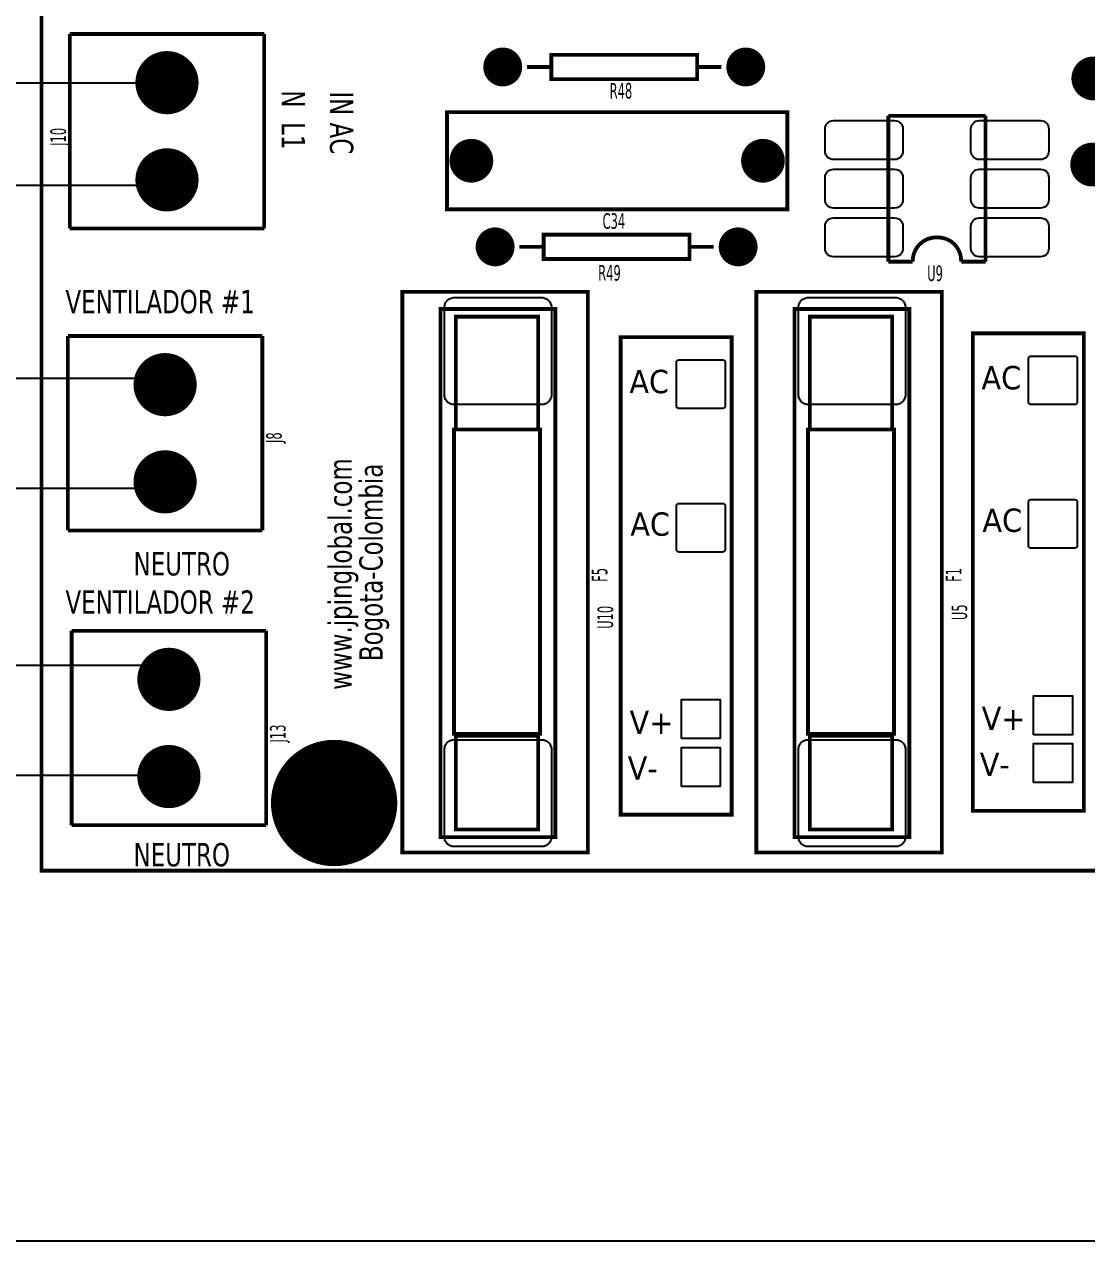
# Model space of a CAD drawing. Header units: millimetres. Extents: x 123.5 to 144.3, y 105.4 to 121.6.
# Drawn here: x 127.987 to 131.265, y 105.405 to 109.159 of the extents above; entities that cross this region are included whole.
import ezdxf

# ---------------------------------------------------------------- set-up
doc = ezdxf.new("R2010")
doc.units = ezdxf.units.MM
doc.layers.add('DESC', color=250, linetype='Continuous')
doc.layers.add('WIRES', color=7, linetype='Continuous')
doc.styles.get("Standard").update_dxf_attribs({"font": 'tahoma.ttf'})

# ---------------------------------------------------------------- blocks, each defined once
blk = doc.blocks.new('EPAD')
at = {"const_width": 0.5}
blk.add_lwpolyline([(-0.25, 0, 1), (0.25, 0, 1)], format="xyb", close=True, dxfattribs=at)
blk = doc.blocks.new('psocboardV2')
at = {"const_width": 0.00787}
for points in [[(113.3921, 109.2416), (120.0378, 109.2416), (120.0378, 112.3558), (113.3921, 112.3558), (113.3921, 109.2416)], [(113.3921, 109.2416), (120.0378, 109.2416), (120.0378, 112.3558), (113.3921, 112.3558), (113.3921, 109.2416)], [(113.3921, 109.2416), (120.0378, 109.2416), (120.0378, 112.3558), (113.3921, 112.3558), (113.3921, 109.2416)], [(113.4501, 110.9629), (113.8501, 110.9629)], [(113.4501, 110.5629), (113.4501, 110.9629)], [(113.4501, 110.9629), (113.8501, 110.9629)], [(113.4501, 110.5629), (113.4501, 110.9629)], [(113.4501, 110.9629), (113.8501, 110.9629)], [(113.4501, 110.5629), (113.4501, 110.9629)], [(113.8501, 110.5629), (113.8501, 110.9629)], [(113.8501, 110.5629), (113.8501, 110.9629)], [(113.8501, 110.5629), (113.8501, 110.9629)], [(114.4409, 110.8702), (114.7409, 110.8702), (114.7409, 110.9202), (114.4409, 110.9202), (114.4409, 110.8702)], [(114.4409, 110.8702), (114.7409, 110.8702), (114.7409, 110.9202), (114.4409, 110.9202), (114.4409, 110.8702)], [(114.4409, 110.8702), (114.7409, 110.8702), (114.7409, 110.9202), (114.4409, 110.9202), (114.4409, 110.8702)], [(114.4409, 110.8952), (114.3909, 110.8952)], [(114.4409, 110.8952), (114.3909, 110.8952)], [(114.4409, 110.8952), (114.3909, 110.8952)], [(114.7909, 110.8952), (114.7409, 110.8952)], [(114.7909, 110.8952), (114.7409, 110.8952)], [(114.7909, 110.8952), (114.7409, 110.8952)], [(114.2263, 110.6023), (114.9263, 110.6023), (114.9263, 110.8023), (114.2263, 110.8023), (114.2263, 110.6023)], [(114.2263, 110.6023), (114.9263, 110.6023), (114.9263, 110.8023), (114.2263, 110.8023), (114.2263, 110.6023)], [(114.2263, 110.6023), (114.9263, 110.6023), (114.9263, 110.8023), (114.2263, 110.8023), (114.2263, 110.6023)], [(115.3342, 110.7948), (115.1342, 110.7948)], [(115.1342, 110.4948), (115.1342, 110.7948)], [(115.3342, 110.7948), (115.1342, 110.7948)], [(115.1342, 110.4948), (115.1342, 110.7948)], [(115.3342, 110.7948), (115.1342, 110.7948)], [(115.1342, 110.4948), (115.1342, 110.7948)], [(115.3342, 110.4948), (115.3342, 110.7948)], [(115.3342, 110.4948), (115.3342, 110.7948)], [(115.3342, 110.4948), (115.3342, 110.7948)], [(113.4501, 110.5629), (113.8501, 110.5629)], [(113.4501, 110.5629), (113.8501, 110.5629)], [(113.4501, 110.5629), (113.8501, 110.5629)], [(114.4252, 110.5001), (114.7252, 110.5001), (114.7252, 110.5501), (114.4252, 110.5501), (114.4252, 110.5001)], [(114.4252, 110.5001), (114.7252, 110.5001), (114.7252, 110.5501), (114.4252, 110.5501), (114.4252, 110.5001)], [(114.4252, 110.5001), (114.7252, 110.5001), (114.7252, 110.5501), (114.4252, 110.5501), (114.4252, 110.5001)], [(115.2342, 110.5448), (115.224, 110.5438), (115.2146, 110.5411), (115.2061, 110.5366), (115.1987, 110.5307), (115.1926, 110.5233), (115.1881, 110.5148), (115.1852, 110.5053), (115.1842, 110.4948)], [(115.2342, 110.5448), (115.224, 110.5438), (115.2146, 110.5411), (115.2061, 110.5366), (115.1987, 110.5307), (115.1926, 110.5233), (115.1881, 110.5148), (115.1852, 110.5053), (115.1842, 110.4948)], [(115.2342, 110.5448), (115.224, 110.5438), (115.2146, 110.5411), (115.2061, 110.5366), (115.1987, 110.5307), (115.1926, 110.5233), (115.1881, 110.5148), (115.1852, 110.5053), (115.1842, 110.4948)], [(115.2342, 110.5448), (115.2447, 110.5438), (115.2543, 110.5411), (115.2628, 110.5366), (115.2701, 110.5307), (115.276, 110.5233), (115.2805, 110.5148), (115.2833, 110.5053), (115.2842, 110.4948)], [(115.2342, 110.5448), (115.2447, 110.5438), (115.2543, 110.5411), (115.2628, 110.5366), (115.2701, 110.5307), (115.276, 110.5233), (115.2805, 110.5148), (115.2833, 110.5053), (115.2842, 110.4948)], [(115.2342, 110.5448), (115.2447, 110.5438), (115.2543, 110.5411), (115.2628, 110.5366), (115.2701, 110.5307), (115.276, 110.5233), (115.2805, 110.5148), (115.2833, 110.5053), (115.2842, 110.4948)], [(114.3752, 110.5251), (114.4252, 110.5251)], [(114.3752, 110.5251), (114.4252, 110.5251)], [(114.3752, 110.5251), (114.4252, 110.5251)], [(114.7252, 110.5251), (114.7752, 110.5251)], [(114.7252, 110.5251), (114.7752, 110.5251)], [(114.7252, 110.5251), (114.7752, 110.5251)], [(115.1842, 110.4948), (115.1342, 110.4948)], [(115.1842, 110.4948), (115.1342, 110.4948)], [(115.1842, 110.4948), (115.1342, 110.4948)], [(115.3342, 110.4948), (115.2842, 110.4948)], [(115.3342, 110.4948), (115.2842, 110.4948)], [(115.3342, 110.4948), (115.2842, 110.4948)], [(114.1342, 109.2792), (114.5161, 109.2792), (114.5161, 110.4327), (114.1342, 110.4327), (114.1342, 109.2792)], [(114.1342, 109.2792), (114.5161, 109.2792), (114.5161, 110.4327), (114.1342, 110.4327), (114.1342, 109.2792)], [(114.1342, 109.2792), (114.5161, 109.2792), (114.5161, 110.4327), (114.1342, 110.4327), (114.1342, 109.2792)], [(114.8626, 109.2792), (115.2444, 109.2792), (115.2444, 110.4327), (114.8626, 110.4327), (114.8626, 109.2792)], [(114.8626, 109.2792), (115.2444, 109.2792), (115.2444, 110.4327), (114.8626, 110.4327), (114.8626, 109.2792)], [(114.8626, 109.2792), (115.2444, 109.2792), (115.2444, 110.4327), (114.8626, 110.4327), (114.8626, 109.2792)], [(114.213, 109.3107), (114.4492, 109.3107), (114.4492, 110.3973), (114.213, 110.3973), (114.213, 109.3107)], [(114.213, 109.3107), (114.4492, 109.3107), (114.4492, 110.3973), (114.213, 110.3973), (114.213, 109.3107)], [(114.213, 109.3107), (114.4492, 109.3107), (114.4492, 110.3973), (114.213, 110.3973), (114.213, 109.3107)], [(114.2444, 110.1493), (114.4137, 110.1493), (114.4137, 110.3815), (114.2444, 110.3815), (114.2444, 110.1493)], [(114.2444, 110.1493), (114.4137, 110.1493), (114.4137, 110.3815), (114.2444, 110.3815), (114.2444, 110.1493)], [(114.2444, 110.1493), (114.4137, 110.1493), (114.4137, 110.3815), (114.2444, 110.3815), (114.2444, 110.1493)], [(114.9413, 109.3107), (115.1775, 109.3107), (115.1775, 110.3973), (114.9413, 110.3973), (114.9413, 109.3107)], [(114.9413, 109.3107), (115.1775, 109.3107), (115.1775, 110.3973), (114.9413, 110.3973), (114.9413, 109.3107)], [(114.9413, 109.3107), (115.1775, 109.3107), (115.1775, 110.3973), (114.9413, 110.3973), (114.9413, 109.3107)], [(114.9728, 110.1493), (115.1421, 110.1493), (115.1421, 110.3815), (114.9728, 110.3815), (114.9728, 110.1493)], [(114.9728, 110.1493), (115.1421, 110.1493), (115.1421, 110.3815), (114.9728, 110.3815), (114.9728, 110.1493)], [(114.9728, 110.1493), (115.1421, 110.1493), (115.1421, 110.3815), (114.9728, 110.3815), (114.9728, 110.1493)], [(113.8462, 110.3416), (113.4462, 110.3416)], [(113.4462, 110.3416), (113.4462, 109.9416)], [(113.8462, 110.3416), (113.4462, 110.3416)], [(113.4462, 110.3416), (113.4462, 109.9416)], [(113.8462, 110.3416), (113.4462, 110.3416)], [(113.4462, 110.3416), (113.4462, 109.9416)], [(113.8462, 110.3416), (113.8462, 109.9416)], [(113.8462, 110.3416), (113.8462, 109.9416)], [(113.8462, 110.3416), (113.8462, 109.9416)], [(114.5836, 109.3568), (114.812, 109.3568), (114.812, 110.3394), (114.5836, 110.3394), (114.5836, 109.3568)], [(114.5836, 109.3568), (114.812, 109.3568), (114.812, 110.3394), (114.5836, 110.3394), (114.5836, 109.3568)], [(114.5836, 109.3568), (114.812, 109.3568), (114.812, 110.3394), (114.5836, 110.3394), (114.5836, 109.3568)], [(115.3081, 109.3647), (115.5364, 109.3647), (115.5364, 110.3472), (115.3081, 110.3472), (115.3081, 109.3647)], [(115.3081, 109.3647), (115.5364, 109.3647), (115.5364, 110.3472), (115.3081, 110.3472), (115.3081, 109.3647)], [(115.3081, 109.3647), (115.5364, 109.3647), (115.5364, 110.3472), (115.3081, 110.3472), (115.3081, 109.3647)], [(114.2405, 109.5233), (114.4177, 109.5233), (114.4177, 110.1493), (114.2405, 110.1493), (114.2405, 109.5233)], [(114.2405, 109.5233), (114.4177, 109.5233), (114.4177, 110.1493), (114.2405, 110.1493), (114.2405, 109.5233)], [(114.2405, 109.5233), (114.4177, 109.5233), (114.4177, 110.1493), (114.2405, 110.1493), (114.2405, 109.5233)], [(114.9689, 109.5233), (115.146, 109.5233), (115.146, 110.1493), (114.9689, 110.1493), (114.9689, 109.5233)], [(114.9689, 109.5233), (115.146, 109.5233), (115.146, 110.1493), (114.9689, 110.1493), (114.9689, 109.5233)], [(114.9689, 109.5233), (115.146, 109.5233), (115.146, 110.1493), (114.9689, 110.1493), (114.9689, 109.5233)], [(113.8462, 109.9416), (113.4462, 109.9416)], [(113.8462, 109.9416), (113.4462, 109.9416)], [(113.8462, 109.9416), (113.4462, 109.9416)], [(113.8541, 109.7353), (113.4541, 109.7353)], [(113.4541, 109.7353), (113.4541, 109.3353)], [(113.8541, 109.7353), (113.4541, 109.7353)], [(113.4541, 109.7353), (113.4541, 109.3353)], [(113.8541, 109.7353), (113.4541, 109.7353)], [(113.4541, 109.7353), (113.4541, 109.3353)], [(113.8541, 109.7353), (113.8541, 109.3353)], [(113.8541, 109.7353), (113.8541, 109.3353)], [(113.8541, 109.7353), (113.8541, 109.3353)], [(114.2444, 109.3264), (114.4137, 109.3264), (114.4137, 109.5193), (114.2444, 109.5193), (114.2444, 109.3264)], [(114.2444, 109.3264), (114.4137, 109.3264), (114.4137, 109.5193), (114.2444, 109.5193), (114.2444, 109.3264)], [(114.2444, 109.3264), (114.4137, 109.3264), (114.4137, 109.5193), (114.2444, 109.5193), (114.2444, 109.3264)], [(114.9728, 109.3264), (115.1421, 109.3264), (115.1421, 109.5193), (114.9728, 109.5193), (114.9728, 109.3264)], [(114.9728, 109.3264), (115.1421, 109.3264), (115.1421, 109.5193), (114.9728, 109.5193), (114.9728, 109.3264)], [(114.9728, 109.3264), (115.1421, 109.3264), (115.1421, 109.5193), (114.9728, 109.5193), (114.9728, 109.3264)], [(113.8541, 109.3353), (113.4541, 109.3353)], [(113.8541, 109.3353), (113.4541, 109.3353)], [(113.8541, 109.3353), (113.4541, 109.3353)]]:
    blk.add_lwpolyline(points, dxfattribs=at)
for points in [[(115.0042, 110.7218), (115.0042, 110.7678), (115.0046, 110.7713), (115.0055, 110.7745), (115.0071, 110.7774), (115.0091, 110.7799), (115.0116, 110.7819), (115.0145, 110.7835), (115.0177, 110.7844), (115.0212, 110.7848), (115.1472, 110.7848), (115.1507, 110.7844), (115.1539, 110.7835), (115.1568, 110.7819), (115.1593, 110.7799), (115.1614, 110.7774), (115.1629, 110.7745), (115.1639, 110.7713), (115.1642, 110.7678), (115.1642, 110.7218), (115.1639, 110.7183), (115.1629, 110.7151), (115.1614, 110.7122), (115.1593, 110.7097), (115.1568, 110.7076), (115.1539, 110.7061), (115.1507, 110.7051), (115.1472, 110.7048), (115.0212, 110.7048), (115.0177, 110.7051), (115.0145, 110.7061), (115.0116, 110.7076), (115.0091, 110.7097), (115.0071, 110.7122), (115.0055, 110.7151), (115.0046, 110.7183), (115.0042, 110.7218)], [(115.3042, 110.7218), (115.3042, 110.7678), (115.3046, 110.7713), (115.3055, 110.7745), (115.3071, 110.7774), (115.3091, 110.7799), (115.3116, 110.7819), (115.3145, 110.7835), (115.3177, 110.7844), (115.3212, 110.7848), (115.4472, 110.7848), (115.4507, 110.7844), (115.4539, 110.7835), (115.4568, 110.7819), (115.4593, 110.7799), (115.4614, 110.7774), (115.4629, 110.7745), (115.4639, 110.7713), (115.4642, 110.7678), (115.4642, 110.7218), (115.4639, 110.7183), (115.4629, 110.7151), (115.4614, 110.7122), (115.4593, 110.7097), (115.4568, 110.7076), (115.4539, 110.7061), (115.4507, 110.7051), (115.4472, 110.7048), (115.3212, 110.7048), (115.3177, 110.7051), (115.3145, 110.7061), (115.3116, 110.7076), (115.3091, 110.7097), (115.3071, 110.7122), (115.3055, 110.7151), (115.3046, 110.7183), (115.3042, 110.7218)], [(115.0042, 110.6218), (115.0042, 110.6678), (115.0046, 110.6713), (115.0055, 110.6745), (115.0071, 110.6774), (115.0091, 110.6799), (115.0116, 110.6819), (115.0145, 110.6835), (115.0177, 110.6844), (115.0212, 110.6848), (115.1472, 110.6848), (115.1507, 110.6844), (115.1539, 110.6835), (115.1568, 110.6819), (115.1593, 110.6799), (115.1614, 110.6774), (115.1629, 110.6745), (115.1639, 110.6713), (115.1642, 110.6678), (115.1642, 110.6218), (115.1639, 110.6183), (115.1629, 110.6151), (115.1614, 110.6122), (115.1593, 110.6097), (115.1568, 110.6076), (115.1539, 110.6061), (115.1507, 110.6051), (115.1472, 110.6048), (115.0212, 110.6048), (115.0177, 110.6051), (115.0145, 110.6061), (115.0116, 110.6076), (115.0091, 110.6097), (115.0071, 110.6122), (115.0055, 110.6151), (115.0046, 110.6183), (115.0042, 110.6218)], [(115.3042, 110.6218), (115.3042, 110.6678), (115.3046, 110.6713), (115.3055, 110.6745), (115.3071, 110.6774), (115.3091, 110.6799), (115.3116, 110.6819), (115.3145, 110.6835), (115.3177, 110.6844), (115.3212, 110.6848), (115.4472, 110.6848), (115.4507, 110.6844), (115.4539, 110.6835), (115.4568, 110.6819), (115.4593, 110.6799), (115.4614, 110.6774), (115.4629, 110.6745), (115.4639, 110.6713), (115.4642, 110.6678), (115.4642, 110.6218), (115.4639, 110.6183), (115.4629, 110.6151), (115.4614, 110.6122), (115.4593, 110.6097), (115.4568, 110.6076), (115.4539, 110.6061), (115.4507, 110.6051), (115.4472, 110.6048), (115.3212, 110.6048), (115.3177, 110.6051), (115.3145, 110.6061), (115.3116, 110.6076), (115.3091, 110.6097), (115.3071, 110.6122), (115.3055, 110.6151), (115.3046, 110.6183), (115.3042, 110.6218)], [(115.0042, 110.5218), (115.0042, 110.5678), (115.0046, 110.5713), (115.0055, 110.5745), (115.0071, 110.5774), (115.0091, 110.5799), (115.0116, 110.5819), (115.0145, 110.5835), (115.0177, 110.5844), (115.0212, 110.5848), (115.1472, 110.5848), (115.1507, 110.5844), (115.1539, 110.5835), (115.1568, 110.5819), (115.1593, 110.5799), (115.1614, 110.5774), (115.1629, 110.5745), (115.1639, 110.5713), (115.1642, 110.5678), (115.1642, 110.5218), (115.1639, 110.5183), (115.1629, 110.5151), (115.1614, 110.5122), (115.1593, 110.5097), (115.1568, 110.5076), (115.1539, 110.5061), (115.1507, 110.5051), (115.1472, 110.5048), (115.0212, 110.5048), (115.0177, 110.5051), (115.0145, 110.5061), (115.0116, 110.5076), (115.0091, 110.5097), (115.0071, 110.5122), (115.0055, 110.5151), (115.0046, 110.5183), (115.0042, 110.5218)], [(115.3042, 110.5218), (115.3042, 110.5678), (115.3046, 110.5713), (115.3055, 110.5745), (115.3071, 110.5774), (115.3091, 110.5799), (115.3116, 110.5819), (115.3145, 110.5835), (115.3177, 110.5844), (115.3212, 110.5848), (115.4472, 110.5848), (115.4507, 110.5844), (115.4539, 110.5835), (115.4568, 110.5819), (115.4593, 110.5799), (115.4614, 110.5774), (115.4629, 110.5745), (115.4639, 110.5713), (115.4642, 110.5678), (115.4642, 110.5218), (115.4639, 110.5183), (115.4629, 110.5151), (115.4614, 110.5122), (115.4593, 110.5097), (115.4568, 110.5076), (115.4539, 110.5061), (115.4507, 110.5051), (115.4472, 110.5048), (115.3212, 110.5048), (115.3177, 110.5051), (115.3145, 110.5061), (115.3116, 110.5076), (115.3091, 110.5097), (115.3071, 110.5122), (115.3055, 110.5151), (115.3046, 110.5183), (115.3042, 110.5218)], [(114.4411, 110.4007), (114.4411, 110.2207), (114.441, 110.2186), (114.4407, 110.2166), (114.4402, 110.2147), (114.4395, 110.2128), (114.4387, 110.2111), (114.4377, 110.2094), (114.4366, 110.2079), (114.4353, 110.2065), (114.4339, 110.2052), (114.4323, 110.204), (114.4307, 110.203), (114.4289, 110.2022), (114.4271, 110.2016), (114.4252, 110.2011), (114.4231, 110.2008), (114.4211, 110.2007), (114.2411, 110.2007), (114.239, 110.2008), (114.237, 110.2011), (114.235, 110.2016), (114.2332, 110.2022), (114.2314, 110.203), (114.2298, 110.204), (114.2283, 110.2052), (114.2268, 110.2065), (114.2256, 110.2079), (114.2244, 110.2094), (114.2234, 110.2111), (114.2226, 110.2128), (114.2219, 110.2147), (114.2215, 110.2166), (114.2212, 110.2186), (114.2211, 110.2207), (114.2211, 110.4007), (114.2212, 110.4028), (114.2215, 110.4048), (114.2219, 110.4067), (114.2226, 110.4085), (114.2234, 110.4103), (114.2244, 110.4119), (114.2256, 110.4135), (114.2268, 110.4149), (114.2283, 110.4162), (114.2298, 110.4173), (114.2314, 110.4183), (114.2332, 110.4191), (114.235, 110.4198), (114.237, 110.4203), (114.239, 110.4206), (114.2411, 110.4207), (114.4211, 110.4207), (114.4231, 110.4206), (114.4252, 110.4203), (114.4271, 110.4198), (114.4289, 110.4191), (114.4307, 110.4183), (114.4323, 110.4173), (114.4339, 110.4162), (114.4353, 110.4149), (114.4366, 110.4135), (114.4377, 110.4119), (114.4387, 110.4103), (114.4395, 110.4085), (114.4402, 110.4067), (114.4407, 110.4048), (114.441, 110.4028), (114.4411, 110.4007)], [(115.1694, 110.4007), (115.1694, 110.2207), (115.1693, 110.2186), (115.169, 110.2166), (115.1685, 110.2147), (115.1679, 110.2128), (115.167, 110.2111), (115.166, 110.2094), (115.1649, 110.2079), (115.1636, 110.2065), (115.1622, 110.2052), (115.1607, 110.204), (115.159, 110.203), (115.1573, 110.2022), (115.1554, 110.2016), (115.1535, 110.2011), (115.1515, 110.2008), (115.1494, 110.2007), (114.9694, 110.2007), (114.9673, 110.2008), (114.9653, 110.2011), (114.9634, 110.2016), (114.9615, 110.2022), (114.9598, 110.203), (114.9581, 110.204), (114.9566, 110.2052), (114.9552, 110.2065), (114.9539, 110.2079), (114.9528, 110.2094), (114.9518, 110.2111), (114.951, 110.2128), (114.9503, 110.2147), (114.9498, 110.2166), (114.9495, 110.2186), (114.9494, 110.2207), (114.9494, 110.4007), (114.9495, 110.4028), (114.9498, 110.4048), (114.9503, 110.4067), (114.951, 110.4085), (114.9518, 110.4103), (114.9528, 110.4119), (114.9539, 110.4135), (114.9552, 110.4149), (114.9566, 110.4162), (114.9581, 110.4173), (114.9598, 110.4183), (114.9615, 110.4191), (114.9634, 110.4198), (114.9653, 110.4203), (114.9673, 110.4206), (114.9694, 110.4207), (115.1494, 110.4207), (115.1515, 110.4206), (115.1535, 110.4203), (115.1554, 110.4198), (115.1573, 110.4191), (115.159, 110.4183), (115.1607, 110.4173), (115.1622, 110.4162), (115.1636, 110.4149), (115.1649, 110.4135), (115.166, 110.4119), (115.167, 110.4103), (115.1679, 110.4085), (115.1685, 110.4067), (115.169, 110.4048), (115.1693, 110.4028), (115.1694, 110.4007)], [(114.6984, 110.1976), (114.6984, 110.2876), (114.6985, 110.2886), (114.6988, 110.2896), (114.6992, 110.2904), (114.6998, 110.2912), (114.7006, 110.2918), (114.7014, 110.2922), (114.7024, 110.2925), (114.7034, 110.2926), (114.7934, 110.2926), (114.7944, 110.2925), (114.7954, 110.2922), (114.7962, 110.2918), (114.7969, 110.2912), (114.7975, 110.2904), (114.798, 110.2896), (114.7983, 110.2886), (114.7984, 110.2876), (114.7984, 110.1976), (114.7983, 110.1966), (114.798, 110.1957), (114.7975, 110.1948), (114.7969, 110.1941), (114.7962, 110.1935), (114.7954, 110.193), (114.7944, 110.1927), (114.7934, 110.1926), (114.7034, 110.1926), (114.7024, 110.1927), (114.7014, 110.193), (114.7006, 110.1935), (114.6998, 110.1941), (114.6992, 110.1948), (114.6988, 110.1957), (114.6985, 110.1966), (114.6984, 110.1976)], [(115.4228, 110.2055), (115.4228, 110.2955), (115.4229, 110.2965), (115.4232, 110.2975), (115.4236, 110.2983), (115.4242, 110.299), (115.425, 110.2997), (115.4258, 110.3001), (115.4268, 110.3004), (115.4278, 110.3005), (115.5178, 110.3005), (115.5188, 110.3004), (115.5198, 110.3001), (115.5206, 110.2997), (115.5213, 110.299), (115.522, 110.2983), (115.5224, 110.2975), (115.5227, 110.2965), (115.5228, 110.2955), (115.5228, 110.2055), (115.5227, 110.2045), (115.5224, 110.2035), (115.522, 110.2027), (115.5213, 110.2019), (115.5206, 110.2013), (115.5198, 110.2009), (115.5188, 110.2006), (115.5178, 110.2005), (115.4278, 110.2005), (115.4268, 110.2006), (115.4258, 110.2009), (115.425, 110.2013), (115.4242, 110.2019), (115.4236, 110.2027), (115.4232, 110.2035), (115.4229, 110.2045), (115.4228, 110.2055)], [(114.6984, 109.9023), (114.6984, 109.9923), (114.6985, 109.9934), (114.6988, 109.9943), (114.6992, 109.9952), (114.6998, 109.9959), (114.7006, 109.9965), (114.7014, 109.997), (114.7024, 109.9972), (114.7034, 109.9973), (114.7934, 109.9973), (114.7944, 109.9972), (114.7954, 109.997), (114.7962, 109.9965), (114.7969, 109.9959), (114.7975, 109.9952), (114.798, 109.9943), (114.7983, 109.9934), (114.7984, 109.9923), (114.7984, 109.9023), (114.7983, 109.9013), (114.798, 109.9004), (114.7975, 109.8995), (114.7969, 109.8988), (114.7962, 109.8982), (114.7954, 109.8977), (114.7944, 109.8974), (114.7934, 109.8973), (114.7034, 109.8973), (114.7024, 109.8974), (114.7014, 109.8977), (114.7006, 109.8982), (114.6998, 109.8988), (114.6992, 109.8995), (114.6988, 109.9004), (114.6985, 109.9013), (114.6984, 109.9023)], [(115.4228, 109.9102), (115.4228, 110.0002), (115.4229, 110.0012), (115.4232, 110.0022), (115.4236, 110.003), (115.4242, 110.0038), (115.425, 110.0044), (115.4258, 110.0048), (115.4268, 110.0051), (115.4278, 110.0052), (115.5178, 110.0052), (115.5188, 110.0051), (115.5198, 110.0048), (115.5206, 110.0044), (115.5213, 110.0038), (115.522, 110.003), (115.5224, 110.0022), (115.5227, 110.0012), (115.5228, 110.0002), (115.5228, 109.9102), (115.5227, 109.9092), (115.5224, 109.9082), (115.522, 109.9074), (115.5213, 109.9067), (115.5206, 109.9061), (115.5198, 109.9056), (115.5188, 109.9053), (115.5178, 109.9052), (115.4278, 109.9052), (115.4268, 109.9053), (115.4258, 109.9056), (115.425, 109.9061), (115.4242, 109.9067), (115.4236, 109.9074), (115.4232, 109.9082), (115.4229, 109.9092), (115.4228, 109.9102)], [(114.7084, 109.5136), (114.7084, 109.5936), (114.7884, 109.5936), (114.7884, 109.5136), (114.7084, 109.5136)], [(115.4328, 109.5215), (115.4328, 109.6015), (115.5128, 109.6015), (115.5128, 109.5215), (115.4328, 109.5215)], [(114.4411, 109.4912), (114.4411, 109.3112), (114.441, 109.3091), (114.4407, 109.3071), (114.4402, 109.3052), (114.4395, 109.3034), (114.4387, 109.3016), (114.4377, 109.3), (114.4366, 109.2984), (114.4353, 109.297), (114.4339, 109.2957), (114.4323, 109.2946), (114.4307, 109.2936), (114.4289, 109.2928), (114.4271, 109.2921), (114.4252, 109.2916), (114.4231, 109.2913), (114.4211, 109.2912), (114.2411, 109.2912), (114.239, 109.2913), (114.237, 109.2916), (114.235, 109.2921), (114.2332, 109.2928), (114.2314, 109.2936), (114.2298, 109.2946), (114.2283, 109.2957), (114.2268, 109.297), (114.2256, 109.2984), (114.2244, 109.3), (114.2234, 109.3016), (114.2226, 109.3034), (114.2219, 109.3052), (114.2215, 109.3071), (114.2212, 109.3091), (114.2211, 109.3112), (114.2211, 109.4912), (114.2212, 109.4933), (114.2215, 109.4953), (114.2219, 109.4972), (114.2226, 109.4991), (114.2234, 109.5008), (114.2244, 109.5025), (114.2256, 109.504), (114.2268, 109.5054), (114.2283, 109.5067), (114.2298, 109.5079), (114.2314, 109.5089), (114.2332, 109.5097), (114.235, 109.5103), (114.237, 109.5108), (114.239, 109.5111), (114.2411, 109.5112), (114.4211, 109.5112), (114.4231, 109.5111), (114.4252, 109.5108), (114.4271, 109.5103), (114.4289, 109.5097), (114.4307, 109.5089), (114.4323, 109.5079), (114.4339, 109.5067), (114.4353, 109.5054), (114.4366, 109.504), (114.4377, 109.5025), (114.4387, 109.5008), (114.4395, 109.4991), (114.4402, 109.4972), (114.4407, 109.4953), (114.441, 109.4933), (114.4411, 109.4912)], [(115.1694, 109.4912), (115.1694, 109.3112), (115.1693, 109.3091), (115.169, 109.3071), (115.1685, 109.3052), (115.1679, 109.3034), (115.167, 109.3016), (115.166, 109.3), (115.1649, 109.2984), (115.1636, 109.297), (115.1622, 109.2957), (115.1607, 109.2946), (115.159, 109.2936), (115.1573, 109.2928), (115.1554, 109.2921), (115.1535, 109.2916), (115.1515, 109.2913), (115.1494, 109.2912), (114.9694, 109.2912), (114.9673, 109.2913), (114.9653, 109.2916), (114.9634, 109.2921), (114.9615, 109.2928), (114.9598, 109.2936), (114.9581, 109.2946), (114.9566, 109.2957), (114.9552, 109.297), (114.9539, 109.2984), (114.9528, 109.3), (114.9518, 109.3016), (114.951, 109.3034), (114.9503, 109.3052), (114.9498, 109.3071), (114.9495, 109.3091), (114.9494, 109.3112), (114.9494, 109.4912), (114.9495, 109.4933), (114.9498, 109.4953), (114.9503, 109.4972), (114.951, 109.4991), (114.9518, 109.5008), (114.9528, 109.5025), (114.9539, 109.504), (114.9552, 109.5054), (114.9566, 109.5067), (114.9581, 109.5079), (114.9598, 109.5089), (114.9615, 109.5097), (114.9634, 109.5103), (114.9653, 109.5108), (114.9673, 109.5111), (114.9694, 109.5112), (115.1494, 109.5112), (115.1515, 109.5111), (115.1535, 109.5108), (115.1554, 109.5103), (115.1573, 109.5097), (115.159, 109.5089), (115.1607, 109.5079), (115.1622, 109.5067), (115.1636, 109.5054), (115.1649, 109.504), (115.166, 109.5025), (115.167, 109.5008), (115.1679, 109.4991), (115.1685, 109.4972), (115.169, 109.4953), (115.1693, 109.4933), (115.1694, 109.4912)], [(114.7084, 109.4152), (114.7084, 109.4952), (114.7884, 109.4952), (114.7884, 109.4152), (114.7084, 109.4152)], [(115.4328, 109.4231), (115.4328, 109.5031), (115.5128, 109.5031), (115.5128, 109.4231), (115.4328, 109.4231)]]:
    blk.add_lwpolyline(points, close=True)
for p, xscale, yscale in [((114.3409, 110.8952), 0.08, 0.08), ((114.8409, 110.8952), 0.08, 0.08), ((113.6501, 110.8629), 0.13, 0.13), ((115.5559, 110.8716), 0.09, 0.09), ((114.2763, 110.7023), 0.09, 0.09), ((114.8763, 110.7023), 0.09, 0.09), ((115.5535, 110.6944), 0.09, 0.09), ((113.6501, 110.6629), 0.13, 0.13), ((114.3252, 110.5251), 0.08, 0.08), ((114.8252, 110.5251), 0.08, 0.08), ((113.6462, 110.2416), 0.13, 0.13), ((113.6462, 110.0416), 0.13, 0.13), ((113.6541, 109.6353), 0.13, 0.13), ((113.994, 109.3809), 0.26, 0.26), ((113.6541, 109.4353), 0.13, 0.13)]:
    blk.add_blockref('EPAD', p, dxfattribs=dict(xscale=xscale, yscale=yscale))
for s, height, width, p in [('R48', 0.032, 0.625, (114.5609, 110.8302)), ('R48', 0.032, 0.625, (114.5609, 110.8302)), ('R48', 0.032, 0.625, (114.5609, 110.8302)), ('C34', 0.032, 0.625, (114.5463, 110.5623)), ('C34', 0.032, 0.625, (114.5463, 110.5623)), ('C34', 0.032, 0.625, (114.5463, 110.5623)), ('R49', 0.032, 0.625, (114.5373, 110.4557)), ('R49', 0.032, 0.625, (114.5373, 110.4557)), ('R49', 0.032, 0.625, (114.5373, 110.4557)), ('U9', 0.032, 0.625, (115.2142, 110.4548)), ('U9', 0.032, 0.625, (115.2142, 110.4548)), ('U9', 0.032, 0.625, (115.2142, 110.4548)), ('VENTILADOR #1', 0.048, 0.833333, (113.4413, 110.3884)), ('VENTILADOR #1', 0.048, 0.833333, (113.4413, 110.3884)), ('VENTILADOR #1', 0.048, 0.833333, (113.4413, 110.3884)), ('AC', 0.048, 1.041667, (114.6015, 110.2241)), ('AC', 0.048, 1.041667, (114.6015, 110.2241)), ('AC', 0.048, 1.041667, (114.6015, 110.2241)), ('AC', 0.048, 1.041667, (115.3259, 110.232)), ('AC', 0.048, 1.041667, (115.3259, 110.232)), ('AC', 0.048, 1.041667, (115.3259, 110.232)), ('AC', 0.048, 1.041667, (115.3278, 109.9387)), ('AC', 0.048, 1.041667, (115.3278, 109.9387)), ('AC', 0.048, 1.041667, (115.3278, 109.9387)), ('AC', 0.048, 1.041667, (114.6034, 109.9308)), ('AC', 0.048, 1.041667, (114.6034, 109.9308)), ('AC', 0.048, 1.041667, (114.6034, 109.9308)), ('NEUTRO', 0.048, 0.833333, (113.5813, 109.8491)), ('NEUTRO', 0.048, 0.833333, (113.5813, 109.8491)), ('NEUTRO', 0.048, 0.833333, (113.5813, 109.8491)), ('VENTILADOR #2', 0.048, 0.833333, (113.4413, 109.7703)), ('VENTILADOR #2', 0.048, 0.833333, (113.4413, 109.7703)), ('VENTILADOR #2', 0.048, 0.833333, (113.4413, 109.7703)), ('V+', 0.048, 1.041667, (114.6019, 109.5231)), ('V+', 0.048, 1.041667, (114.6019, 109.5231)), ('V+', 0.048, 1.041667, (114.6019, 109.5231)), ('V+', 0.048, 1.041667, (115.3263, 109.531)), ('V+', 0.048, 1.041667, (115.3263, 109.531)), ('V+', 0.048, 1.041667, (115.3263, 109.531)), ('V-', 0.048, 1.041667, (115.3224, 109.4365)), ('V-', 0.048, 1.041667, (115.3224, 109.4365)), ('V-', 0.048, 1.041667, (115.3224, 109.4365)), ('V-', 0.048, 1.041667, (114.598, 109.4287)), ('V-', 0.048, 1.041667, (114.598, 109.4287)), ('V-', 0.048, 1.041667, (114.598, 109.4287)), ('NEUTRO', 0.048, 0.833333, (113.5813, 109.2506)), ('NEUTRO', 0.048, 0.833333, (113.5813, 109.2506)), ('NEUTRO', 0.048, 0.833333, (113.5813, 109.2506))]:
    blk.add_text(s, height=height, dxfattribs=dict(width=width)).set_placement(p)
for s, height, rotation, width, p in [('N  L1', 0.048, 270, 0.833333, (113.8863, 110.8471)), ('N  L1', 0.048, 270, 0.833333, (113.8863, 110.8471)), ('N  L1', 0.048, 270, 0.833333, (113.8863, 110.8471)), ('IN AC', 0.048, 270, 0.833333, (113.9854, 110.8451)), ('IN AC', 0.048, 270, 0.833333, (113.9854, 110.8451)), ('IN AC', 0.048, 270, 0.833333, (113.9854, 110.8451)), ('J10', 0.032, 90, 0.625, (113.4422, 110.7329)), ('J10', 0.032, 90, 0.625, (113.4422, 110.7329)), ('J10', 0.032, 90, 0.625, (113.4422, 110.7329)), ('J8', 0.032, 90, 0.625, (113.8861, 110.1216)), ('J8', 0.032, 90, 0.625, (113.8861, 110.1216)), ('J8', 0.032, 90, 0.625, (113.8861, 110.1216)), ('www.jpinglobal.com', 0.048, 90, 0.833333, (114.0303, 109.6137)), ('www.jpinglobal.com', 0.048, 90, 0.833333, (114.0303, 109.6137)), ('www.jpinglobal.com', 0.048, 90, 0.833333, (114.0303, 109.6137)), ('Bogota-Colombia', 0.048, 90, 0.833333, (114.0937, 109.6728)), ('Bogota-Colombia', 0.048, 90, 0.833333, (114.0937, 109.6728)), ('Bogota-Colombia', 0.048, 90, 0.833333, (114.0937, 109.6728)), ('F5', 0.032, 90, 0.625, (114.556, 109.8359)), ('F5', 0.032, 90, 0.625, (114.556, 109.8359)), ('F5', 0.032, 90, 0.625, (114.556, 109.8359)), ('F1', 0.032, 90, 0.625, (115.2844, 109.8359)), ('F1', 0.032, 90, 0.625, (115.2844, 109.8359)), ('F1', 0.032, 90, 0.625, (115.2844, 109.8359)), ('U10', 0.032, 90, 0.625, (114.5678, 109.7393)), ('U10', 0.032, 90, 0.625, (114.5678, 109.7393)), ('U10', 0.032, 90, 0.625, (114.5678, 109.7393)), ('U5', 0.032, 90, 0.625, (115.2962, 109.7572)), ('U5', 0.032, 90, 0.625, (115.2962, 109.7572)), ('U5', 0.032, 90, 0.625, (115.2962, 109.7572)), ('J13', 0.032, 90, 0.625, (113.894, 109.5053)), ('J13', 0.032, 90, 0.625, (113.894, 109.5053)), ('J13', 0.032, 90, 0.625, (113.894, 109.5053))]:
    blk.add_text(s, height=height, rotation=rotation, dxfattribs=dict(width=width)).set_placement(p)

msp = doc.modelspace()

# ---------------------------------------------------------------- linework, layer by layer
at = {"color": 7, "linetype": 'Continuous'}
msp.add_line((123.5055, 105.4055), (144.2555, 105.4055), dxfattribs=at)
at = {"layer": 'WIRES'}
for p, q in [((124.7466, 108.9783), (128.4347, 108.9783)), ((125.0515, 108.6624), (128.4181, 108.6624)), ((126.7148, 108.0673), (128.3471, 108.0673)), ((128.3998, 107.7264), (126.0419, 107.7264)), ((126.7617, 107.1819), (128.3941, 107.1819)), ((128.4468, 106.8409), (126.0888, 106.8409))]:
    msp.add_line(p, q, dxfattribs=at)

# ---------------------------------------------------------------- block references
at = {"layer": 'DESC', "xscale": 1.5, "yscale": 1.5, "zscale": 1.5}
msp.add_blockref('psocboardV2', (-42.0481, -57.3152), dxfattribs=at)

doc.saveas('drawing.dxf')
